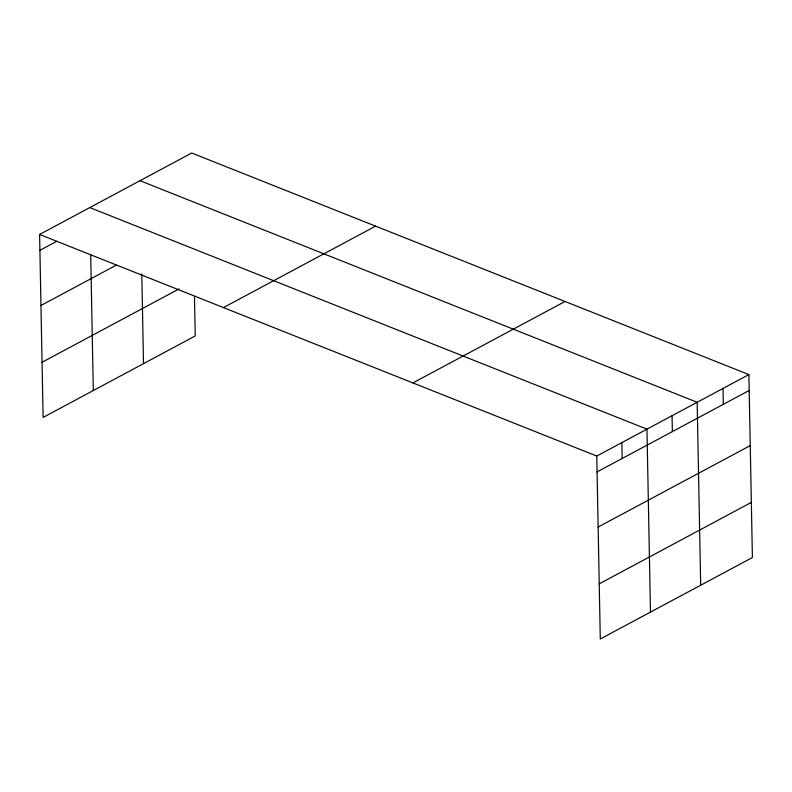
<?xml version="1.0" encoding="UTF-8"?>
<svg xmlns="http://www.w3.org/2000/svg" width="792" height="792" viewBox="0 0 792 792"><rect width="100%" height="100%" fill="white"/><g stroke="black" fill="none" stroke-linecap="round" stroke-linejoin="round"><path stroke-width="1.19" d="M194.476 296.406L195.228 335.957L43.114 417.404L39.6 234.462L191.714 153.014L748.886 374.596L752.4 557.538L600.287 638.986L596.772 456.043L748.886 374.596M39.907 250.341L56.638 241.382M40.966 305.474L116.266 265.162M42.055 362.271L179.091 288.912M223.463 307.583L375.586 226.136M412.899 382.922L565.023 301.475M597.079 471.913L749.192 390.476M598.128 527.046L750.252 445.609M599.227 583.852L751.341 502.405M139.996 180.705L697.168 402.287L700.682 585.229M89.803 207.583L646.965 429.165L650.479 612.107M39.6 234.462L596.772 456.043M723.027 388.436L723.334 404.316M672.071 415.721L672.368 431.6M621.868 442.599L622.175 458.479M141.788 273.943L143.51 363.657M90.704 254.628L93.308 390.525"/></g></svg>
